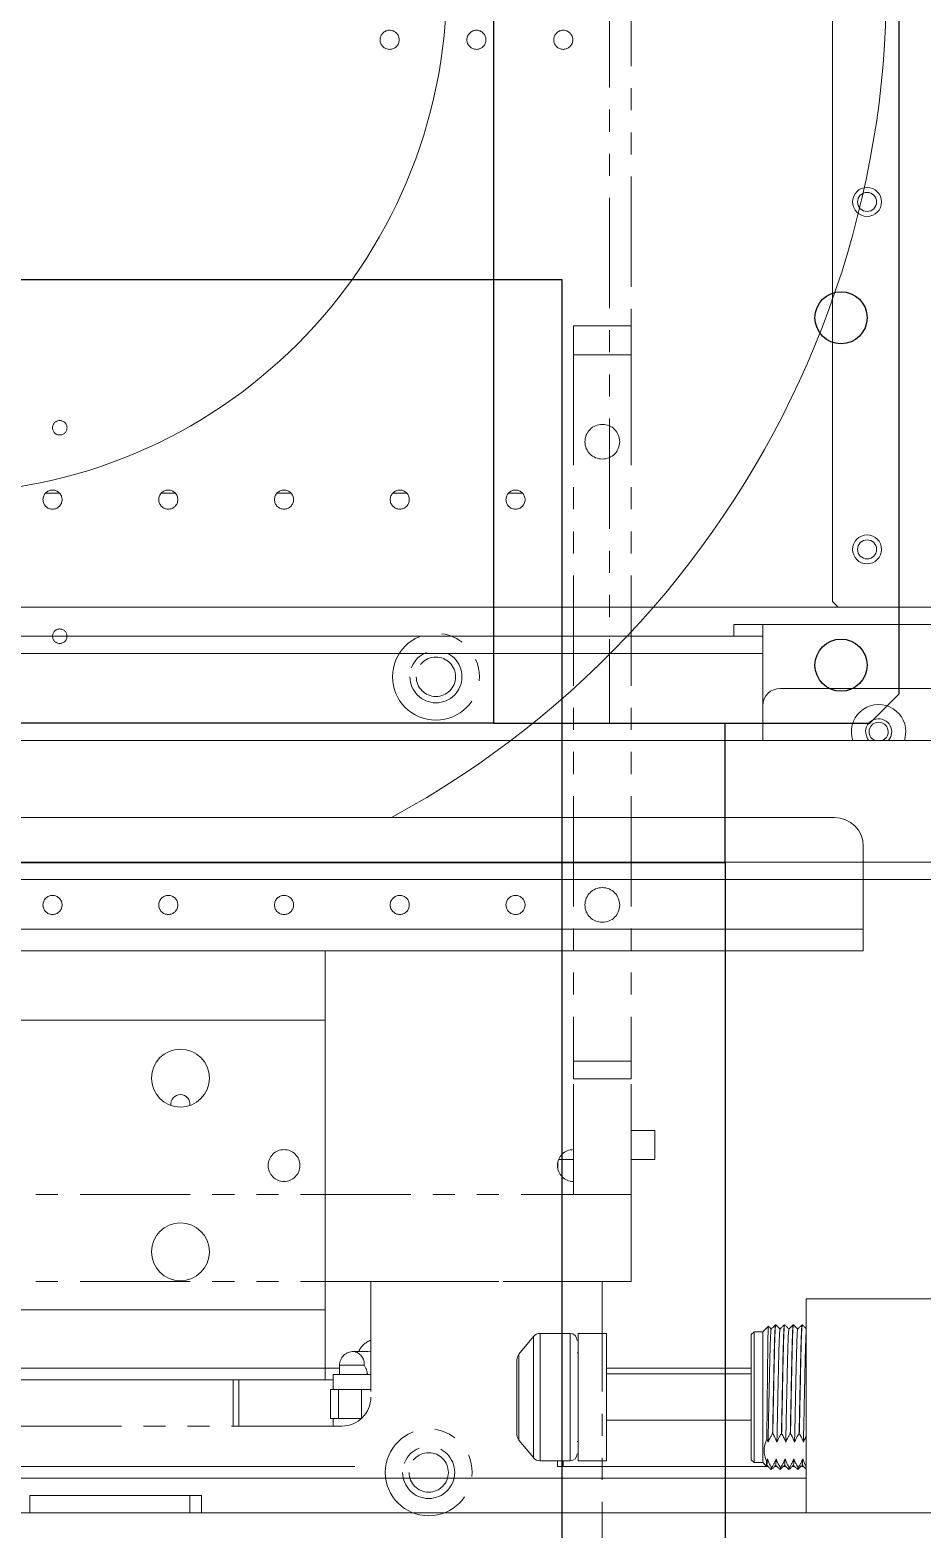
# Model space of a CAD drawing. Extents: x 500 to 100500, y -14500 to 21140.
# Drawn here: x 8676.3 to 8830.5, y -2501.9 to -2243 of the extents above; entities that cross this region are included whole.
import ezdxf

# ---------------------------------------------------------------- set-up
doc = ezdxf.new("R2010")
doc.units = 0
for name, pattern in [('CENTER', [10.16, 6.35, -1.27, 1.27, -1.27]), ('PHANTOM', [12.7, 6.35, -1.27, 1.27, -1.27, 1.27, -1.27]), ('SLD-Solid', [0])]:
    doc.linetypes.add(name, pattern=pattern)
doc.layers.get('0').update_dxf_attribs({"linetype": 'CONTINUOUS'})
doc.layers.add('Center', color=1, linetype='CENTER')
doc.layers.add('D', color=7, linetype='CONTINUOUS')
doc.layers.add('MODEL', color=7, linetype='SLD-Solid', lineweight=15)

# ---------------------------------------------------------------- blocks, each defined once
blk = doc.blocks.new('KZXCVASDF123')
at = {"color": 7, "linetype": 'Continuous', "lineweight": 18}
for p, q in [((-56256.07, -66323.67, 21.36), (-56256.07, -66461.67, 21.36)), ((-56256.07, -66461.67, 21.36), (-56255.07, -66462.67, 21.36)), ((-57059.57, -66462.67, 21.36), (-56255.07, -66462.67, 21.36)), ((-56225.07, -66462.67, 21.36), (-56255.07, -66462.67, 21.36)), ((-56235.07, -66465.67, 21.36), (-56273.07, -66465.67, 21.36)), ((-56273.07, -66465.67, 21.36), (-56273.07, -66467.67, 21.36)), ((-56268.07, -66479.67, 21.36), (-56268.07, -66465.67, 21.36)), ((-56273.07, -66467.67, 21.36), (-57059.57, -66467.67, 21.36)), ((-56273.07, -66467.67, 21.36), (-56268.07, -66467.67, 21.36)), ((-57059.57, -66470.67, 21.36), (-56268.07, -66470.67, 21.36)), ((-56145.57, -66476.67, 21.36), (-56265.07, -66476.67, 21.36)), ((-56268.07, -66479.67, 21.36), (-56268.07, -66485.67, 21.36)), ((-58754.07, -66485.67, 21.36), (-56215.07, -66485.67, 21.36)), ((-58754.07, -66506.67, 21.36), (-56215.07, -66506.67, 21.36)), ((-58754.07, -66509.67, 21.36), (-56215.07, -66509.67, 21.36))]:
    blk.add_line(p, q, dxfattribs=at)
at = {"color": 7, "linetype": 'Continuous', "lineweight": 18, "elevation": 21.36, "flags": 128}
for points in [[(-56246.39, -66485.67), (-56245.99, -66485.04), (-56245.82, -66484.17)], [(-56243.62, -66485.67), (-56243.56, -66485.5), (-56243.37, -66484.17)]]:
    blk.add_lwpolyline(points, dxfattribs=at)
at = {"color": 7, "linetype": 'Continuous', "lineweight": 18}
for centre, radius in [((-56250.07, -66392.67, 21.36), 2.5), ((-56250.07, -66392.67, 21.36), 1.65), ((-56250.07, -66452.67, 21.36), 2.5), ((-56250.07, -66452.67, 21.36), 1.65)]:
    blk.add_circle(centre, radius, dxfattribs=at)
for centre, radius, start, end in [((-56265.07, -66479.67, 21.36), 3, 90, 180), ((-56248.07, -66484.17, 21.36), 4.7, 0, 198.6115), ((-56248.07, -66484.17, 21.36), 2.25, 0, 221.8103), ((-56248.07, -66484.17, 21.36), 1.65, 294.62, 245.38)]:
    blk.add_arc(centre, radius, start, end, dxfattribs=at)
blk = doc.blocks.new('KSLIDER')
at = {"color": 60, "linetype": 'PHANTOM', "lineweight": 18, "ltscale": 3}
for p, q in [((-53462.52, -64599.89, 21.36), (-53462.52, -64701.89, 21.36)), ((-53462.52, -64701.89, 21.36), (-53452.52, -64701.89, 21.36)), ((-53462.52, -64706.89, 21.36), (-53462.52, -64701.89, 21.36)), ((-53452.52, -64701.89, 21.36), (-53452.52, -64706.89, 21.36)), ((-53452.52, -64706.89, 21.36), (-53462.52, -64706.89, 21.36)), ((-53462.52, -64706.89, 21.36), (-53462.52, -64828.89, 21.36)), ((-53452.52, -64706.89, 21.36), (-53452.52, -64828.89, 21.36)), ((-53443.74, -64730.79, 21.36), (-53441.29, -64730.79, 21.36)), ((-53423.74, -64730.79, 21.36), (-53421.29, -64730.79, 21.36)), ((-53403.74, -64730.79, 21.36), (-53401.29, -64730.79, 21.36)), ((-53383.74, -64730.79, 21.36), (-53381.29, -64730.79, 21.36)), ((-53363.74, -64730.79, 21.36), (-53361.29, -64730.79, 21.36)), ((-53462.52, -64828.89, 21.36), (-53452.52, -64828.89, 21.36)), ((-53462.52, -64831.89, 21.36), (-53462.52, -64828.89, 21.36)), ((-53452.52, -64828.89, 21.36), (-53452.52, -64831.89, 21.36)), ((-53452.52, -64831.89, 21.36), (-53462.52, -64831.89, 21.36)), ((-53462.52, -64851.89, 21.36), (-53462.52, -64831.89, 21.36)), ((-53452.52, -64851.89, 21.36), (-53452.52, -64831.89, 21.36)), ((-53462.52, -64840.84, 21.36), (-53466.58, -64840.84, 21.36)), ((-53466.58, -64840.84, 21.36), (-53466.58, -64845.84, 21.36)), ((-53466.58, -64845.84, 21.36), (-53462.52, -64845.84, 21.36)), ((-53452.52, -64845.84, 21.36), (-53449.97, -64845.84, 21.36)), ((-53449.86, -64846.19, 21.36), (-53449.86, -64847.59, 21.36)), ((-53462.52, -64851.89, 21.36), (-53452.52, -64851.89, 21.36)), ((-53462.52, -64851.89, 21.36), (-53462.52, -64866.89, 21.36)), ((-53462.52, -64851.89, 21.36), (-52802.52, -64851.89, 21.36)), ((-53462.52, -64866.89, 21.36), (-52802.52, -64866.89, 21.36)), ((-53457.52, -64866.89, 21.36), (-53457.52, -65071.89, 21.36)), ((-53417.52, -64866.89, 21.36), (-53457.52, -64866.89, 21.36)), ((-53417.52, -64866.89, 21.36), (-53417.52, -64886.89, 21.36)), ((-53417, -64878.99, 21.36), (-53417.52, -64879.08, 21.36)), ((-53414.52, -64878.99, 21.36), (-53417, -64878.99, 21.36)), ((-53417.52, -64882.96, 21.36), (-53411.02, -64882.96, 21.36)), ((-53416.37, -64881.39, 21.36), (-53412.12, -64881.39, 21.36)), ((-53412.12, -64882.96, 21.36), (-53412.12, -64881.39, 21.36)), ((-53412.12, -64881.89, 21.36), (-53347.52, -64881.89, 21.36)), ((-53411.02, -64885.59, 21.36), (-53411.02, -64882.96, 21.36)), ((-53411.02, -64883.89, 21.36), (-53394.71, -64883.89, 21.36)), ((-53394.71, -64883.89, 21.36), (-53394.71, -64891.89, 21.36)), ((-53393.71, -64883.89, 21.36), (-53394.71, -64883.89, 21.36)), ((-53393.71, -64891.89, 21.36), (-53393.71, -64883.89, 21.36)), ((-53393.71, -64883.89, 21.36), (-53347.52, -64883.89, 21.36)), ((-53417.52, -64885.59, 21.36), (-53417.21, -64885.59, 21.36)), ((-53417.21, -64885.59, 21.36), (-53415.93, -64885.59, 21.36)), ((-53415.93, -64885.59, 21.36), (-53415.93, -64890.55, 21.36)), ((-53415.93, -64885.59, 21.36), (-53413.93, -64885.59, 21.36)), ((-53413.93, -64885.59, 21.36), (-53411.94, -64885.59, 21.36)), ((-53411.94, -64885.59, 21.36), (-53411.94, -64890.59, 21.36)), ((-53411.94, -64885.59, 21.36), (-53411.24, -64885.59, 21.36)), ((-53411.24, -64885.59, 21.36), (-53410.53, -64885.59, 21.36)), ((-53410.53, -64885.59, 21.36), (-53410.53, -64890.59, 21.36)), ((-53415.88, -64890.59, 21.36), (-53413.93, -64890.59, 21.36)), ((-53413.93, -64890.59, 21.36), (-53411.94, -64890.59, 21.36)), ((-53411.94, -64890.59, 21.36), (-53411.24, -64890.59, 21.36)), ((-53411.24, -64890.59, 21.36), (-53410.53, -64890.59, 21.36)), ((-53411.02, -64891.89, 21.36), (-53411.02, -64890.59, 21.36)), ((-53412.52, -64891.89, 21.36), (-53352.52, -64891.89, 21.36))]:
    blk.add_line(p, q, dxfattribs=at)
for centre, radius in [((-53457.52, -64721.89, 21.36), 3), ((-53442.52, -64731.89, 21.36), 1.65), ((-53422.52, -64731.89, 21.36), 1.65), ((-53402.52, -64731.89, 21.36), 1.65), ((-53382.52, -64731.89, 21.36), 1.65), ((-53362.52, -64731.89, 21.36), 1.65), ((-53457.52, -64801.89, 21.36), 3), ((-53442.52, -64801.89, 21.36), 1.65), ((-53422.52, -64801.89, 21.36), 1.65), ((-53402.52, -64801.89, 21.36), 1.65), ((-53382.52, -64801.89, 21.36), 1.65), ((-53362.52, -64801.89, 21.36), 1.65), ((-53402.52, -64846.89, 21.36), 2.75), ((-53427.52, -64899.89, 21.36), 7.5), ((-53427.52, -64899.89, 21.36), 4.5), ((-53427.52, -64899.89, 21.36), 3.4)]:
    blk.add_circle(centre, radius, dxfattribs=at)
for centre, radius, start, end in [((-53452.52, -64846.89, 21.36), 2.75, 270, 90), ((-53418.79, -64880.55, 21.36), 3.71, 24.8026, 69.942), ((-53414.2, -64881.15, 21.36), 2.18, 98.3388, 186.4183), ((-53414.52, -64881.39, 21.36), 2.4, 0, 90), ((-53412.52, -64886.89, 21.36), 5, 180, 270)]:
    blk.add_arc(centre, radius, start, end, dxfattribs=at)
blk.add_ellipse((-53414.52, -64881.39, 21.36), major_axis=(2.17, 2.17), ratio=0.470743, start_param=2.010766, end_param=2.723846, dxfattribs=at)
blk = doc.blocks.new('KASDADS')
at = {"layer": 'MODEL', "color": 4}
for p, q in [((-51602.52, -66286.79, 21.36), (-51051.16, -66286.79, 21.36)), ((-51046.16, -66306.05, 21.36), (-51046.16, -66291.79, 21.36)), ((-51588.56, -66306.05, 21.36), (-51046.16, -66306.05, 21.36)), ((-51046.16, -66309.79, 21.36), (-51046.16, -66306.05, 21.36)), ((-51139.16, -66309.79, 21.36), (-51239.16, -66309.79, 21.36)), ((-51139.16, -66309.79, 21.36), (-51139.16, -66321.79, 21.36)), ((-51139.16, -66309.79, 21.36), (-51046.16, -66309.79, 21.36)), ((-51139.16, -66321.79, 21.36), (-51239.16, -66321.79, 21.36)), ((-51139.16, -66321.79, 21.36), (-51139.16, -66371.79, 21.36)), ((-51056.02, -66406.89, 21.36), (-51056.02, -66369.89, 21.36)), ((-51056.02, -66369.89, 21.36), (-51006.02, -66369.89, 21.36)), ((-51139.16, -66371.79, 21.36), (-51239.16, -66371.79, 21.36)), ((-51139.16, -66383.89, 21.36), (-51139.16, -66371.79, 21.36)), ((-51103.17, -66376.43, 21.36), (-51105.67, -66379.47, 21.36)), ((-51103.17, -66376.43, 21.36), (-51103.17, -66395.28, 21.36)), ((-51096.82, -66375.89, 21.36), (-51102.01, -66375.89, 21.36)), ((-51102.01, -66375.89, 21.36), (-51102.01, -66395.72, 21.36)), ((-51096.82, -66375.89, 21.36), (-51096.82, -66395.72, 21.36)), ((-51090.52, -66375.89, 21.36), (-51095.42, -66375.89, 21.36)), ((-51095.42, -66375.89, 21.36), (-51095.42, -66395.72, 21.36)), ((-51090.52, -66395.72, 21.36), (-51090.52, -66375.89, 21.36)), ((-51065.02, -66375.59, 21.36), (-51065.52, -66376.09, 21.36)), ((-51065.52, -66376.09, 21.36), (-51065.52, -66395.56, 21.36)), ((-51063.52, -66375.59, 21.36), (-51065.02, -66375.59, 21.36)), ((-51065.02, -66375.59, 21.36), (-51065.02, -66395.96, 21.36)), ((-51062.57, -66374.65, 21.36), (-51063.52, -66375.59, 21.36)), ((-51063.52, -66375.59, 21.36), (-51063.52, -66395.96, 21.36)), ((-51061.29, -66374.39, 21.36), (-51061.32, -66374.39, 21.36)), ((-51059.76, -66374.39, 21.36), (-51059.8, -66374.39, 21.36)), ((-51058.23, -66374.39, 21.36), (-51058.27, -66374.39, 21.36)), ((-51056.71, -66374.39, 21.36), (-51056.74, -66374.39, 21.36)), ((-51095.42, -66379.24, 21.36), (-51095.62, -66379.24, 21.36)), ((-51246.07, -66381.89, 21.36), (-51139.16, -66381.89, 21.36)), ((-51105.67, -66379.47, 21.36), (-51105.67, -66394.3, 21.36)), ((-51090.52, -66381.89, 21.36), (-51065.52, -66381.89, 21.36)), ((-51246.07, -66383.89, 21.36), (-51139.16, -66383.89, 21.36)), ((-51065.52, -66382.89, 21.36), (-51090.52, -66382.89, 21.36)), ((-51090.52, -66390.89, 21.36), (-51065.52, -66390.89, 21.36)), ((-51105.67, -66392.84, 21.36), (-51105.67, -66394.3, 21.36)), ((-51105.67, -66394.3, 21.36), (-51103.17, -66397.34, 21.36)), ((-51095.62, -66394.54, 21.36), (-51095.42, -66394.54, 21.36)), ((-51062.84, -66394.12, 21.36), (-51062.63, -66394.67, 21.36)), ((-51061.8, -66393.2, 21.36), (-51061.83, -66393.2, 21.36)), ((-51060.27, -66393.2, 21.36), (-51060.31, -66393.2, 21.36)), ((-51058.74, -66393.2, 21.36), (-51058.78, -66393.2, 21.36)), ((-51057.22, -66393.2, 21.36), (-51057.25, -66393.2, 21.36)), ((-51103.17, -66395.28, 21.36), (-51103.17, -66397.34, 21.36)), ((-51102.01, -66395.72, 21.36), (-51102.01, -66397.89, 21.36)), ((-51096.82, -66395.72, 21.36), (-51096.82, -66397.89, 21.36)), ((-51095.42, -66395.72, 21.36), (-51095.42, -66397.89, 21.36)), ((-51090.52, -66397.89, 21.36), (-51090.52, -66395.72, 21.36)), ((-51065.52, -66395.56, 21.36), (-51065.52, -66397.69, 21.36)), ((-51065.02, -66395.96, 21.36), (-51065.02, -66398.19, 21.36)), ((-51063.52, -66395.96, 21.36), (-51063.52, -66398.19, 21.36)), ((-51134.02, -66398.89, 21.36), (-51196.77, -66398.89, 21.36)), ((-51102.01, -66397.89, 21.36), (-51096.82, -66397.89, 21.36)), ((-51099.02, -66397.89, 21.36), (-51099.02, -66398.89, 21.36)), ((-51099.02, -66398.89, 21.36), (-51098.02, -66398.89, 21.36)), ((-51098.02, -66398.89, 21.36), (-51098.02, -66397.89, 21.36)), ((-51062.59, -66398.89, 21.36), (-51098.02, -66398.89, 21.36)), ((-51095.42, -66397.89, 21.36), (-51090.52, -66397.89, 21.36)), ((-51065.52, -66397.69, 21.36), (-51065.02, -66398.19, 21.36)), ((-51065.02, -66398.19, 21.36), (-51063.52, -66398.19, 21.36)), ((-51063.52, -66398.19, 21.36), (-51063, -66398.71, 21.36)), ((-51062.91, -66397.97, 21.36), (-51062.73, -66397.56, 21.36)), ((-51062.09, -66399.39, 21.36), (-51062.05, -66399.39, 21.36)), ((-51062.03, -66399.04, 21.36), (-51062, -66399.04, 21.36)), ((-51061.06, -66398.89, 21.36), (-51061.55, -66398.89, 21.36)), ((-51060.56, -66399.39, 21.36), (-51060.53, -66399.39, 21.36)), ((-51060.51, -66399.04, 21.36), (-51060.47, -66399.04, 21.36)), ((-51059.53, -66398.89, 21.36), (-51060.03, -66398.89, 21.36)), ((-51059.03, -66399.39, 21.36), (-51059, -66399.39, 21.36)), ((-51058.98, -66399.04, 21.36), (-51058.94, -66399.04, 21.36)), ((-51058, -66398.89, 21.36), (-51058.5, -66398.89, 21.36)), ((-51057.5, -66399.39, 21.36), (-51057.47, -66399.39, 21.36)), ((-51057.45, -66399.04, 21.36), (-51057.42, -66399.04, 21.36)), ((-51056.47, -66398.89, 21.36), (-51056.97, -66398.89, 21.36)), ((-51194.27, -66400.89, 21.36), (-51056.02, -66400.89, 21.36)), ((-51190.17, -66403.89, 21.36), (-51190.17, -66406.89, 21.36)), ((-51162.52, -66403.89, 21.36), (-51190.17, -66403.89, 21.36)), ((-51162.52, -66406.89, 21.36), (-51162.52, -66403.89, 21.36)), ((-51162.52, -66403.89, 21.36), (-51160.52, -66403.89, 21.36)), ((-51160.52, -66403.89, 21.36), (-51160.52, -66406.89, 21.36)), ((-51033.02, -66406.89, 21.36), (-51607.52, -66406.89, 21.36))]:
    blk.add_line(p, q, dxfattribs=at)
for centre in [(-51164.16, -66331.79, 21.36), (-51164.16, -66361.79, 21.36)]:
    blk.add_circle(centre, 5, dxfattribs=at)
for centre, radius, start, end in [((-51206.16, -66142.79, 21.36), 164, 298.5921, 90), ((-51206.16, -66142.79, 21.36), 88, 270, 90), ((-51051.16, -66291.79, 21.36), 5, 0, 90), ((-51164.16, -66336.29, 21.36), 1.65, 90, 187.8472), ((-51164.16, -66336.29, 21.36), 1.65, 352.1528, 90), ((-51102.01, -66377.39, 21.36), 1.5, 90, 140.4774), ((-51096.82, -66377.09, 21.36), 1.2, 0, 90), ((-51104.52, -66380.43, 21.36), 1.5, 140.4774, 180), ((-51104.52, -66393.35, 21.36), 1.5, 180, 219.5226), ((-51102.01, -66396.39, 21.36), 1.5, 219.5226, 270), ((-51096.82, -66396.69, 21.36), 1.2, 270, 0)]:
    blk.add_arc(centre, radius, start, end, dxfattribs=at)
for points, knots in [([(-51062.84, -66394.12, 21.36), (-51062.83, -66393.48, 21.36), (-51062.81, -66392.3, 21.36), (-51062.8, -66390.31, 21.36), (-51062.77, -66387.66, 21.36), (-51062.74, -66384.9, 21.36), (-51062.71, -66382.3, 21.36), (-51062.68, -66379.86, 21.36), (-51062.66, -66377.77, 21.36), (-51062.63, -66376.22, 21.36), (-51062.61, -66375.33, 21.36), (-51062.59, -66374.83, 21.36), (-51062.57, -66374.55, 21.36), (-51062.57, -66374.65, 21.36), (-51062.57, -66374.65, 21.36)], [0, 0, 0, 0, 0.085848, 0.160418, 0.237147, 0.388072, 0.462838, 0.539773, 0.690907, 0.76626, 0.843787, 0.919342, 0.997088, 1, 1, 1, 1]), ([(-51062.63, -66394.67, 21.36), (-51062.61, -66393.75, 21.36), (-51062.56, -66391.9, 21.36), (-51062.49, -66388.5, 21.36), (-51062.42, -66385.04, 21.36), (-51062.34, -66381.8, 21.36), (-51062.28, -66379.05, 21.36), (-51062.21, -66376.87, 21.36), (-51062.15, -66375.58, 21.36), (-51062.1, -66375.07, 21.36), (-51062.07, -66375.17, 21.36), (-51062.07, -66375.19, 21.36)], [0, 0, 0, 0, 0.1276635, 0.25426, 0.3856364, 0.5089841, 0.6275409, 0.7490891, 0.8735063, 0.9800091, 1, 1, 1, 1]), ([(-51062.06, -66375.15, 21.36), (-51062.15, -66375.06, 21.36), (-51062.33, -66374.88, 21.36), (-51062.5, -66374.7, 21.36), (-51062.59, -66374.61, 21.36)], [0, 0, 0, 0, 0.4999705, 1, 1, 1, 1]), ([(-51061.32, -66374.39, 21.36), (-51061.45, -66374.51, 21.36), (-51061.7, -66374.76, 21.36), (-51061.95, -66375.01, 21.36), (-51062.07, -66375.14, 21.36)], [0, 0, 0, 0, 0.5000013, 1, 1, 1, 1]), ([(-51061.83, -66393.2, 21.36), (-51061.82, -66392.51, 21.36), (-51061.79, -66391.21, 21.36), (-51061.75, -66389.09, 21.36), (-51061.71, -66387, 21.36), (-51061.67, -66384.88, 21.36), (-51061.63, -66382.83, 21.36), (-51061.58, -66380.89, 21.36), (-51061.55, -66379.13, 21.36), (-51061.51, -66377.57, 21.36), (-51061.47, -66376.3, 21.36), (-51061.42, -66375.31, 21.36), (-51061.38, -66374.67, 21.36), (-51061.35, -66374.38, 21.36), (-51061.33, -66374.42, 21.36), (-51061.32, -66374.43, 21.36)], [0, 0, 0, 0, 0.087763, 0.166968, 0.248469, 0.327676, 0.409179, 0.488389, 0.569897, 0.649102, 0.730604, 0.809809, 0.891311, 0.970522, 1, 1, 1, 1]), ([(-51061.29, -66374.43, 21.36), (-51061.3, -66374.43, 21.36), (-51061.32, -66374.43, 21.36), (-51061.36, -66374.84, 21.36), (-51061.4, -66375.59, 21.36), (-51061.45, -66376.68, 21.36), (-51061.49, -66378.05, 21.36), (-51061.52, -66379.67, 21.36), (-51061.56, -66381.51, 21.36), (-51061.61, -66383.48, 21.36), (-51061.65, -66385.57, 21.36), (-51061.69, -66387.67, 21.36), (-51061.73, -66389.78, 21.36), (-51061.77, -66391.63, 21.36), (-51061.79, -66392.73, 21.36), (-51061.8, -66393.2, 21.36)], [0, 0, 0, 0, 0.05436, 0.135856, 0.215056, 0.296553, 0.375757, 0.457259, 0.536458, 0.617953, 0.697153, 0.778649, 0.857853, 0.939355, 1, 1, 1, 1]), ([(-51060.53, -66375.15, 21.36), (-51060.66, -66375.02, 21.36), (-51060.91, -66374.77, 21.36), (-51061.16, -66374.52, 21.36), (-51061.28, -66374.4, 21.36)], [0, 0, 0, 0, 0.499978, 1, 1, 1, 1]), ([(-51061.1, -66394.67, 21.36), (-51061.08, -66394.07, 21.36), (-51061.05, -66392.62, 21.36), (-51060.99, -66389.86, 21.36), (-51060.92, -66386.57, 21.36), (-51060.85, -66383.27, 21.36), (-51060.78, -66380.29, 21.36), (-51060.72, -66377.82, 21.36), (-51060.65, -66376.06, 21.36), (-51060.59, -66375.17, 21.36), (-51060.55, -66375.23, 21.36), (-51060.54, -66375.25, 21.36)], [0, 0, 0, 0, 0.085686, 0.203934, 0.326686, 0.450991, 0.571947, 0.690806, 0.814417, 0.938324, 1, 1, 1, 1]), ([(-51059.79, -66374.39, 21.36), (-51059.92, -66374.51, 21.36), (-51060.17, -66374.76, 21.36), (-51060.42, -66375.01, 21.36), (-51060.54, -66375.14, 21.36)], [0, 0, 0, 0, 0.500021, 1, 1, 1, 1]), ([(-51060.31, -66393.2, 21.36), (-51060.29, -66392.51, 21.36), (-51060.27, -66391.21, 21.36), (-51060.22, -66389.09, 21.36), (-51060.18, -66387, 21.36), (-51060.14, -66384.88, 21.36), (-51060.1, -66382.83, 21.36), (-51060.06, -66380.89, 21.36), (-51060.02, -66379.13, 21.36), (-51059.98, -66377.57, 21.36), (-51059.94, -66376.3, 21.36), (-51059.89, -66375.31, 21.36), (-51059.85, -66374.67, 21.36), (-51059.82, -66374.38, 21.36), (-51059.8, -66374.42, 21.36), (-51059.8, -66374.43, 21.36)], [0, 0, 0, 0, 0.087668, 0.166786, 0.248199, 0.327319, 0.408733, 0.487857, 0.569276, 0.648395, 0.729808, 0.808928, 0.890341, 0.969465, 1, 1, 1, 1]), ([(-51059.76, -66374.43, 21.36), (-51059.77, -66374.43, 21.36), (-51059.79, -66374.43, 21.36), (-51059.83, -66374.84, 21.36), (-51059.87, -66375.59, 21.36), (-51059.92, -66376.68, 21.36), (-51059.96, -66378.05, 21.36), (-51060, -66379.67, 21.36), (-51060.04, -66381.51, 21.36), (-51060.08, -66383.48, 21.36), (-51060.12, -66385.57, 21.36), (-51060.16, -66387.67, 21.36), (-51060.2, -66389.78, 21.36), (-51060.24, -66391.63, 21.36), (-51060.26, -66392.73, 21.36), (-51060.27, -66393.2, 21.36)], [0, 0, 0, 0, 0.05436, 0.135856, 0.215056, 0.296553, 0.375757, 0.457259, 0.536458, 0.617953, 0.697153, 0.778649, 0.857853, 0.939355, 1, 1, 1, 1]), ([(-51059.01, -66375.15, 21.36), (-51059.13, -66375.02, 21.36), (-51059.38, -66374.77, 21.36), (-51059.63, -66374.52, 21.36), (-51059.75, -66374.4, 21.36)], [0, 0, 0, 0, 0.500018, 1, 1, 1, 1]), ([(-51059.57, -66394.67, 21.36), (-51059.55, -66393.9, 21.36), (-51059.51, -66392.36, 21.36), (-51059.46, -66389.6, 21.36), (-51059.39, -66386.67, 21.36), (-51059.33, -66383.72, 21.36), (-51059.27, -66381.01, 21.36), (-51059.22, -66378.68, 21.36), (-51059.15, -66376.81, 21.36), (-51059.09, -66375.61, 21.36), (-51059.04, -66375.08, 21.36), (-51059.02, -66375.18, 21.36), (-51059.01, -66375.2, 21.36)], [0, 0, 0, 0, 0.108414, 0.213609, 0.322879, 0.433501, 0.541995, 0.646934, 0.755475, 0.866102, 0.975334, 1, 1, 1, 1]), ([(-51058.27, -66374.39, 21.36), (-51058.39, -66374.51, 21.36), (-51058.64, -66374.76, 21.36), (-51058.89, -66375.01, 21.36), (-51059.01, -66375.14, 21.36)], [0, 0, 0, 0, 0.5000013, 1, 1, 1, 1]), ([(-51058.78, -66393.2, 21.36), (-51058.76, -66392.51, 21.36), (-51058.74, -66391.21, 21.36), (-51058.7, -66389.09, 21.36), (-51058.65, -66387, 21.36), (-51058.61, -66384.88, 21.36), (-51058.57, -66382.83, 21.36), (-51058.53, -66380.89, 21.36), (-51058.49, -66379.13, 21.36), (-51058.45, -66377.57, 21.36), (-51058.41, -66376.3, 21.36), (-51058.37, -66375.31, 21.36), (-51058.32, -66374.67, 21.36), (-51058.29, -66374.38, 21.36), (-51058.27, -66374.42, 21.36), (-51058.27, -66374.43, 21.36)], [0, 0, 0, 0, 0.087763, 0.166968, 0.248469, 0.327676, 0.409179, 0.488389, 0.569897, 0.649102, 0.730604, 0.809809, 0.891311, 0.970522, 1, 1, 1, 1]), ([(-51058.23, -66374.43, 21.36), (-51058.24, -66374.43, 21.36), (-51058.26, -66374.43, 21.36), (-51058.3, -66374.84, 21.36), (-51058.35, -66375.59, 21.36), (-51058.39, -66376.68, 21.36), (-51058.43, -66378.05, 21.36), (-51058.47, -66379.67, 21.36), (-51058.51, -66381.51, 21.36), (-51058.55, -66383.48, 21.36), (-51058.59, -66385.57, 21.36), (-51058.63, -66387.67, 21.36), (-51058.68, -66389.78, 21.36), (-51058.71, -66391.63, 21.36), (-51058.73, -66392.73, 21.36), (-51058.74, -66393.2, 21.36)], [0, 0, 0, 0, 0.05436, 0.135856, 0.215056, 0.296553, 0.375757, 0.457259, 0.536458, 0.617953, 0.697153, 0.778649, 0.857853, 0.939355, 1, 1, 1, 1]), ([(-51057.48, -66375.15, 21.36), (-51057.6, -66375.02, 21.36), (-51057.85, -66374.77, 21.36), (-51058.1, -66374.52, 21.36), (-51058.22, -66374.4, 21.36)], [0, 0, 0, 0, 0.499998, 1, 1, 1, 1]), ([(-51058.04, -66394.67, 21.36), (-51058.02, -66393.71, 21.36), (-51057.97, -66391.78, 21.36), (-51057.9, -66388.21, 21.36), (-51057.83, -66384.77, 21.36), (-51057.76, -66381.75, 21.36), (-51057.7, -66379.3, 21.36), (-51057.64, -66377.28, 21.36), (-51057.58, -66375.84, 21.36), (-51057.52, -66375.12, 21.36), (-51057.49, -66375.21, 21.36), (-51057.49, -66375.23, 21.36)], [0, 0, 0, 0, 0.132728, 0.264912, 0.401832, 0.511335, 0.616741, 0.724154, 0.8346, 0.954668, 1, 1, 1, 1]), ([(-51056.74, -66374.39, 21.36), (-51056.86, -66374.51, 21.36), (-51057.11, -66374.76, 21.36), (-51057.36, -66375.01, 21.36), (-51057.49, -66375.14, 21.36)], [0, 0, 0, 0, 0.5000013, 1, 1, 1, 1]), ([(-51057.25, -66393.2, 21.36), (-51057.24, -66392.51, 21.36), (-51057.21, -66391.21, 21.36), (-51057.17, -66389.09, 21.36), (-51057.13, -66387, 21.36), (-51057.08, -66384.88, 21.36), (-51057.04, -66382.83, 21.36), (-51057, -66380.89, 21.36), (-51056.96, -66379.13, 21.36), (-51056.92, -66377.57, 21.36), (-51056.88, -66376.3, 21.36), (-51056.84, -66375.31, 21.36), (-51056.79, -66374.67, 21.36), (-51056.76, -66374.38, 21.36), (-51056.74, -66374.42, 21.36), (-51056.74, -66374.43, 21.36)], [0, 0, 0, 0, 0.087763, 0.166968, 0.248469, 0.327676, 0.409179, 0.488389, 0.569897, 0.649102, 0.730604, 0.809809, 0.891311, 0.970522, 1, 1, 1, 1]), ([(-51056.71, -66374.43, 21.36), (-51056.71, -66374.43, 21.36), (-51056.74, -66374.43, 21.36), (-51056.77, -66374.84, 21.36), (-51056.82, -66375.59, 21.36), (-51056.86, -66376.68, 21.36), (-51056.9, -66378.05, 21.36), (-51056.94, -66379.67, 21.36), (-51056.98, -66381.51, 21.36), (-51057.02, -66383.48, 21.36), (-51057.06, -66385.57, 21.36), (-51057.11, -66387.67, 21.36), (-51057.15, -66389.78, 21.36), (-51057.18, -66391.63, 21.36), (-51057.21, -66392.73, 21.36), (-51057.22, -66393.2, 21.36)], [0, 0, 0, 0, 0.05436, 0.135856, 0.215056, 0.296553, 0.375757, 0.457259, 0.536458, 0.617953, 0.697153, 0.778649, 0.857853, 0.939355, 1, 1, 1, 1]), ([(-51056.02, -66375.08, 21.36), (-51056.12, -66374.98, 21.36), (-51056.34, -66374.75, 21.36), (-51056.57, -66374.52, 21.36), (-51056.7, -66374.4, 21.36)], [0, 0, 0, 0, 0.450209, 1, 1, 1, 1]), ([(-51056.52, -66394.67, 21.36), (-51056.49, -66393.72, 21.36), (-51056.44, -66391.83, 21.36), (-51056.37, -66388.23, 21.36), (-51056.29, -66384.4, 21.36), (-51056.21, -66380.71, 21.36), (-51056.13, -66377.77, 21.36), (-51056.07, -66375.99, 21.36), (-51056.03, -66375.7, 21.36), (-51056.02, -66375.62, 21.36)], [0, 0, 0, 0, 0.145829, 0.290789, 0.454976, 0.616581, 0.773782, 0.937531, 1, 1, 1, 1]), ([(-51106.02, -66380.46, 21.36), (-51106.02, -66380.46, 21.36), (-51106.02, -66380.46, 21.36), (-51106.02, -66380.79, 21.36), (-51106.02, -66381.52, 21.36), (-51106.02, -66382.94, 21.36), (-51106.02, -66384.83, 21.36), (-51106.02, -66386.51, 21.36), (-51106.02, -66387.84, 21.36), (-51106.02, -66389.12, 21.36), (-51106.02, -66390.67, 21.36), (-51106.02, -66391.52, 21.36), (-51106.02, -66392.07, 21.36), (-51106.02, -66392.07, 21.36), (-51106.02, -66392.07, 21.36), (-51106.02, -66392.07, 21.36), (-51106.02, -66392.5, 21.36), (-51106.02, -66392.93, 21.36), (-51106.02, -66393.36, 21.36)], [0, 0, 0, 0, 0.05855, 0.141172, 0.222076, 0.372367, 0.522658, 0.603562, 0.686184, 0.768805, 0.84971, 1, 1, 1, 1, 1, 1, 1.115818, 1.115818, 1.115818, 1.115818]), ([(-51062.91, -66397.97, 21.36), (-51063.11, -66397.35, 21.36), (-51063.54, -66396.07, 21.36), (-51063.08, -66394.78, 21.36), (-51062.84, -66394.12, 21.36)], [0, 0, 0, 0, 0.47992, 1, 1, 1, 1]), ([(-51062.63, -66394.67, 21.36), (-51062.54, -66394.45, 21.36), (-51062.38, -66394.09, 21.36), (-51062.1, -66393.6, 21.36), (-51061.92, -66393.33, 21.36), (-51061.83, -66393.2, 21.36)], [0, 0, 0, 0, 0.440717, 0.720093, 1, 1, 1, 1]), ([(-51061.8, -66393.2, 21.36), (-51061.74, -66393.3, 21.36), (-51061.56, -66393.6, 21.36), (-51061.31, -66394.09, 21.36), (-51061.17, -66394.48, 21.36), (-51061.1, -66394.67, 21.36)], [0, 0, 0, 0, 0.2225185, 0.6103274, 1, 1, 1, 1]), ([(-51061.1, -66394.67, 21.36), (-51061.01, -66394.45, 21.36), (-51060.85, -66394.09, 21.36), (-51060.57, -66393.6, 21.36), (-51060.4, -66393.33, 21.36), (-51060.31, -66393.2, 21.36)], [0, 0, 0, 0, 0.44071, 0.720093, 1, 1, 1, 1]), ([(-51060.27, -66393.2, 21.36), (-51060.21, -66393.3, 21.36), (-51060.03, -66393.6, 21.36), (-51059.78, -66394.09, 21.36), (-51059.64, -66394.48, 21.36), (-51059.57, -66394.67, 21.36)], [0, 0, 0, 0, 0.22252, 0.61033, 1, 1, 1, 1]), ([(-51059.57, -66394.67, 21.36), (-51059.48, -66394.45, 21.36), (-51059.33, -66394.09, 21.36), (-51059.05, -66393.6, 21.36), (-51058.87, -66393.33, 21.36), (-51058.78, -66393.2, 21.36)], [0, 0, 0, 0, 0.440717, 0.720101, 1, 1, 1, 1]), ([(-51058.74, -66393.2, 21.36), (-51058.68, -66393.3, 21.36), (-51058.5, -66393.6, 21.36), (-51058.25, -66394.09, 21.36), (-51058.11, -66394.48, 21.36), (-51058.04, -66394.67, 21.36)], [0, 0, 0, 0, 0.2225185, 0.6103274, 1, 1, 1, 1]), ([(-51058.04, -66394.67, 21.36), (-51057.95, -66394.45, 21.36), (-51057.8, -66394.09, 21.36), (-51057.52, -66393.6, 21.36), (-51057.34, -66393.33, 21.36), (-51057.25, -66393.2, 21.36)], [0, 0, 0, 0, 0.440717, 0.720093, 1, 1, 1, 1]), ([(-51057.22, -66393.2, 21.36), (-51057.15, -66393.3, 21.36), (-51056.97, -66393.6, 21.36), (-51056.72, -66394.09, 21.36), (-51056.58, -66394.48, 21.36), (-51056.52, -66394.67, 21.36)], [0, 0, 0, 0, 0.2225185, 0.6103274, 1, 1, 1, 1]), ([(-51056.52, -66394.67, 21.36), (-51056.42, -66394.45, 21.36), (-51056.28, -66394.11, 21.36), (-51056.09, -66393.78, 21.36), (-51056.02, -66393.66, 21.36)], [0, 0, 0, 0, 0.6473407, 1, 1, 1, 1]), ([(-51062.99, -66398.79, 21.36), (-51062.96, -66398.77, 21.36), (-51062.91, -66398.71, 21.36), (-51062.85, -66398.66, 21.36), (-51062.83, -66398.63, 21.36)], [0, 0, 0, 0, 0.499999, 1, 1, 1, 1]), ([(-51062.95, -66398.66, 21.36), (-51062.94, -66398.64, 21.36), (-51062.92, -66398.61, 21.36), (-51062.91, -66398.1, 21.36), (-51062.91, -66397.97, 21.36)], [0, 0, 0, 0, 0.729273, 1, 1, 1, 1]), ([(-51062.83, -66398.52, 21.36), (-51062.82, -66398.54, 21.36), (-51062.79, -66398.64, 21.36), (-51062.76, -66398.04, 21.36), (-51062.73, -66397.56, 21.36)], [0, 0, 0, 0, 0.210853, 1, 1, 1, 1]), ([(-51062.83, -66398.64, 21.36), (-51062.71, -66398.77, 21.36), (-51062.46, -66399.02, 21.36), (-51062.21, -66399.26, 21.36), (-51062.09, -66399.39, 21.36)], [0, 0, 0, 0, 0.499999, 1, 1, 1, 1]), ([(-51062.73, -66397.56, 21.36), (-51062.65, -66397.79, 21.36), (-51062.53, -66398.15, 21.36), (-51062.28, -66398.64, 21.36), (-51062.11, -66398.91, 21.36), (-51062.03, -66399.04, 21.36)], [0, 0, 0, 0, 0.445397, 0.722408, 1, 1, 1, 1]), ([(-51062.03, -66399.04, 21.36), (-51062.05, -66399.2, 21.36), (-51062.07, -66399.41, 21.36), (-51062.08, -66399.36, 21.36), (-51062.09, -66399.35, 21.36)], [0, 0, 0, 0, 0.787828, 1, 1, 1, 1]), ([(-51062.05, -66399.38, 21.36), (-51061.92, -66399.26, 21.36), (-51061.67, -66399.01, 21.36), (-51061.42, -66398.76, 21.36), (-51061.3, -66398.63, 21.36)], [0, 0, 0, 0, 0.499977, 1, 1, 1, 1]), ([(-51062, -66399.04, 21.36), (-51062.01, -66399.21, 21.36), (-51062.03, -66399.4, 21.36), (-51062.04, -66399.37, 21.36), (-51062.05, -66399.37, 21.36)], [0, 0, 0, 0, 0.930782, 1, 1, 1, 1]), ([(-51061.21, -66397.56, 21.36), (-51061.3, -66397.79, 21.36), (-51061.45, -66398.15, 21.36), (-51061.73, -66398.64, 21.36), (-51061.91, -66398.91, 21.36), (-51062, -66399.04, 21.36)], [0, 0, 0, 0, 0.440713, 0.720094, 1, 1, 1, 1]), ([(-51061.31, -66398.64, 21.36), (-51061.18, -66398.77, 21.36), (-51060.93, -66399.02, 21.36), (-51060.68, -66399.26, 21.36), (-51060.56, -66399.39, 21.36)], [0, 0, 0, 0, 0.4999987, 1, 1, 1, 1]), ([(-51061.21, -66397.56, 21.36), (-51061.23, -66397.94, 21.36), (-51061.26, -66398.53, 21.36), (-51061.29, -66398.54, 21.36), (-51061.3, -66398.54, 21.36)], [0, 0, 0, 0, 0.651348, 1, 1, 1, 1]), ([(-51060.51, -66399.04, 21.36), (-51060.57, -66398.93, 21.36), (-51060.75, -66398.64, 21.36), (-51061, -66398.15, 21.36), (-51061.14, -66397.76, 21.36), (-51061.21, -66397.56, 21.36)], [0, 0, 0, 0, 0.222517, 0.610331, 1, 1, 1, 1]), ([(-51060.56, -66399.35, 21.36), (-51060.55, -66399.35, 21.36), (-51060.53, -66399.36, 21.36), (-51060.52, -66399.15, 21.36), (-51060.51, -66399.04, 21.36)], [0, 0, 0, 0, 0.456497, 1, 1, 1, 1]), ([(-51060.52, -66399.38, 21.36), (-51060.39, -66399.26, 21.36), (-51060.14, -66399.01, 21.36), (-51059.89, -66398.76, 21.36), (-51059.77, -66398.63, 21.36)], [0, 0, 0, 0, 0.499997, 1, 1, 1, 1]), ([(-51060.47, -66399.04, 21.36), (-51060.49, -66399.21, 21.36), (-51060.5, -66399.4, 21.36), (-51060.52, -66399.37, 21.36), (-51060.52, -66399.37, 21.36)], [0, 0, 0, 0, 0.930782, 1, 1, 1, 1]), ([(-51059.68, -66397.56, 21.36), (-51059.77, -66397.79, 21.36), (-51059.92, -66398.15, 21.36), (-51060.2, -66398.64, 21.36), (-51060.38, -66398.91, 21.36), (-51060.47, -66399.04, 21.36)], [0, 0, 0, 0, 0.440716, 0.720092, 1, 1, 1, 1]), ([(-51059.78, -66398.64, 21.36), (-51059.65, -66398.77, 21.36), (-51059.4, -66399.02, 21.36), (-51059.16, -66399.26, 21.36), (-51059.03, -66399.39, 21.36)], [0, 0, 0, 0, 0.4999987, 1, 1, 1, 1]), ([(-51059.68, -66397.56, 21.36), (-51059.68, -66397.7, 21.36), (-51059.71, -66398.2, 21.36), (-51059.74, -66398.63, 21.36), (-51059.77, -66398.58, 21.36), (-51059.77, -66398.57, 21.36)], [0, 0, 0, 0, 0.22593, 0.846283, 1, 1, 1, 1]), ([(-51058.98, -66399.04, 21.36), (-51059.04, -66398.93, 21.36), (-51059.22, -66398.64, 21.36), (-51059.47, -66398.15, 21.36), (-51059.61, -66397.76, 21.36), (-51059.68, -66397.56, 21.36)], [0, 0, 0, 0, 0.222515, 0.610328, 1, 1, 1, 1]), ([(-51059.03, -66399.35, 21.36), (-51059.02, -66399.35, 21.36), (-51059, -66399.36, 21.36), (-51058.99, -66399.15, 21.36), (-51058.98, -66399.04, 21.36)], [0, 0, 0, 0, 0.4564963, 1, 1, 1, 1]), ([(-51058.99, -66399.38, 21.36), (-51058.86, -66399.26, 21.36), (-51058.61, -66399.01, 21.36), (-51058.37, -66398.76, 21.36), (-51058.24, -66398.63, 21.36)], [0, 0, 0, 0, 0.500017, 1, 1, 1, 1]), ([(-51058.94, -66399.04, 21.36), (-51058.96, -66399.21, 21.36), (-51058.97, -66399.4, 21.36), (-51058.99, -66399.37, 21.36), (-51058.99, -66399.37, 21.36)], [0, 0, 0, 0, 0.930782, 1, 1, 1, 1]), ([(-51058.15, -66397.56, 21.36), (-51058.24, -66397.79, 21.36), (-51058.4, -66398.15, 21.36), (-51058.68, -66398.64, 21.36), (-51058.85, -66398.91, 21.36), (-51058.94, -66399.04, 21.36)], [0, 0, 0, 0, 0.440716, 0.720092, 1, 1, 1, 1]), ([(-51058.25, -66398.64, 21.36), (-51058.13, -66398.77, 21.36), (-51057.88, -66399.02, 21.36), (-51057.63, -66399.26, 21.36), (-51057.5, -66399.39, 21.36)], [0, 0, 0, 0, 0.4999987, 1, 1, 1, 1]), ([(-51058.15, -66397.56, 21.36), (-51058.17, -66398.07, 21.36), (-51058.21, -66398.68, 21.36), (-51058.24, -66398.55, 21.36), (-51058.24, -66398.53, 21.36)], [0, 0, 0, 0, 0.825671, 1, 1, 1, 1]), ([(-51057.45, -66399.04, 21.36), (-51057.51, -66398.93, 21.36), (-51057.69, -66398.64, 21.36), (-51057.94, -66398.15, 21.36), (-51058.08, -66397.76, 21.36), (-51058.15, -66397.56, 21.36)], [0, 0, 0, 0, 0.222509, 0.610325, 1, 1, 1, 1]), ([(-51057.5, -66399.35, 21.36), (-51057.49, -66399.35, 21.36), (-51057.48, -66399.36, 21.36), (-51057.46, -66399.15, 21.36), (-51057.45, -66399.04, 21.36)], [0, 0, 0, 0, 0.456497, 1, 1, 1, 1]), ([(-51057.42, -66399.04, 21.36), (-51057.43, -66399.2, 21.36), (-51057.45, -66399.41, 21.36), (-51057.47, -66399.36, 21.36), (-51057.47, -66399.35, 21.36)], [0, 0, 0, 0, 0.7794048, 1, 1, 1, 1]), ([(-51057.46, -66399.38, 21.36), (-51057.34, -66399.26, 21.36), (-51057.09, -66399.01, 21.36), (-51056.84, -66398.76, 21.36), (-51056.71, -66398.63, 21.36)], [0, 0, 0, 0, 0.499977, 1, 1, 1, 1]), ([(-51056.62, -66397.56, 21.36), (-51056.71, -66397.79, 21.36), (-51056.87, -66398.15, 21.36), (-51057.15, -66398.64, 21.36), (-51057.33, -66398.91, 21.36), (-51057.42, -66399.04, 21.36)], [0, 0, 0, 0, 0.440713, 0.720094, 1, 1, 1, 1]), ([(-51056.72, -66398.64, 21.36), (-51056.6, -66398.77, 21.36), (-51056.36, -66399, 21.36), (-51056.13, -66399.24, 21.36), (-51056.02, -66399.35, 21.36)], [0, 0, 0, 0, 0.529878, 1, 1, 1, 1]), ([(-51056.62, -66397.56, 21.36), (-51056.65, -66398.04, 21.36), (-51056.68, -66398.65, 21.36), (-51056.71, -66398.54, 21.36), (-51056.71, -66398.51, 21.36)], [0, 0, 0, 0, 0.786662, 1, 1, 1, 1]), ([(-51056.02, -66398.88, 21.36), (-51056.05, -66398.83, 21.36), (-51056.19, -66398.59, 21.36), (-51056.41, -66398.15, 21.36), (-51056.55, -66397.76, 21.36), (-51056.62, -66397.56, 21.36)], [0, 0, 0, 0, 0.125799, 0.561857, 1, 1, 1, 1])]:
    blk.add_open_spline(points, degree=3, knots=knots, dxfattribs=at)
blk = doc.blocks.new('KA$C100bd9fb')
at = {"color": 60, "linetype": 'PHANTOM', "lineweight": 18, "ltscale": 3}
for p, q in [((25, 205, 21.36), (25, 0, 21.36)), ((25, 0, 21.36), (425, 0, 21.36))]:
    blk.add_line(p, q, dxfattribs=at)
for centre, radius in [((33, 118, 21.36), 1.65), ((48, 118, 21.36), 1.65), ((63, 118, 21.36), 1.65), ((120, 51, 21.36), 1.25), ((120, 15, 21.36), 1.25), ((55, 8, 21.36), 7.5), ((55, 8, 21.36), 4.5), ((55, 8, 21.36), 3.4)]:
    blk.add_circle(centre, radius, dxfattribs=at)
blk = doc.blocks.new('KJVision F 2')
at = {"layer": 'D', "color": 3, "elevation": -96.77}
blk.add_lwpolyline([(-5536.22, -76429.7), (-5087.22, -76429.7), (-5087.22, -76841.7), (-5536.22, -76841.7)], close=True, dxfattribs=at)
blk = doc.blocks.new('KJG24hsdg')
at = {"color": 1, "linetype": 'Continuous', "lineweight": 25}
for p, q in [((-17870.42, -19762.27), (-17870.42, -19562.27)), ((-17800.42, -19567.27), (-17800.42, -19757.27)), ((-17805.42, -19762.27), (-17800.42, -19757.27)), ((-17880.42, -19762.27), (-18220.42, -19762.27)), ((-17870.42, -19762.27), (-17880.42, -19762.27)), ((-17870.42, -19762.27), (-17805.42, -19762.27)), ((-17830.42, -19786.42), (-17830.42, -19762.27)), ((-17830.42, -19786.42), (-18270.42, -19786.42)), ((-17830.42, -19786.42), (-17830.42, -20028.44))]:
    blk.add_line(p, q, dxfattribs=at)
for centre in [(-17810.42, -19692.27), (-17810.42, -19752.27)]:
    blk.add_circle(centre, 4.5, dxfattribs=at)

msp = doc.modelspace()

# ---------------------------------------------------------------- block references
at = {"layer": 'Center'}
msp.add_blockref('KJVision F 2', (13855.47, 74143.58, 20.95), dxfattribs=at)
at = {"layer": 'D', "color": 1}
for name, p in [('KZXCVASDF123', (65071.07, 64119.97, -31.83)), ('KASDADS', (59866.51, 63907.78, -97.17))]:
    msp.add_blockref(name, p, dxfattribs=at)
at = {"layer": 'D', "color": 0, "xscale": -1}
msp.add_blockref('KA$C100bd9fb', (8801.5, -2362.7, -31.83), dxfattribs=at)
at = {"layer": 'D'}
msp.add_blockref('KJG24hsdg', (26626.92, 17399.57, -10.47), dxfattribs=at)
at = {"layer": 'D', "color": 1, "xscale": -1}
msp.add_blockref('KSLIDER', (-44682.27, 62407.78, -162.52), dxfattribs=at)

doc.saveas('drawing.dxf')
